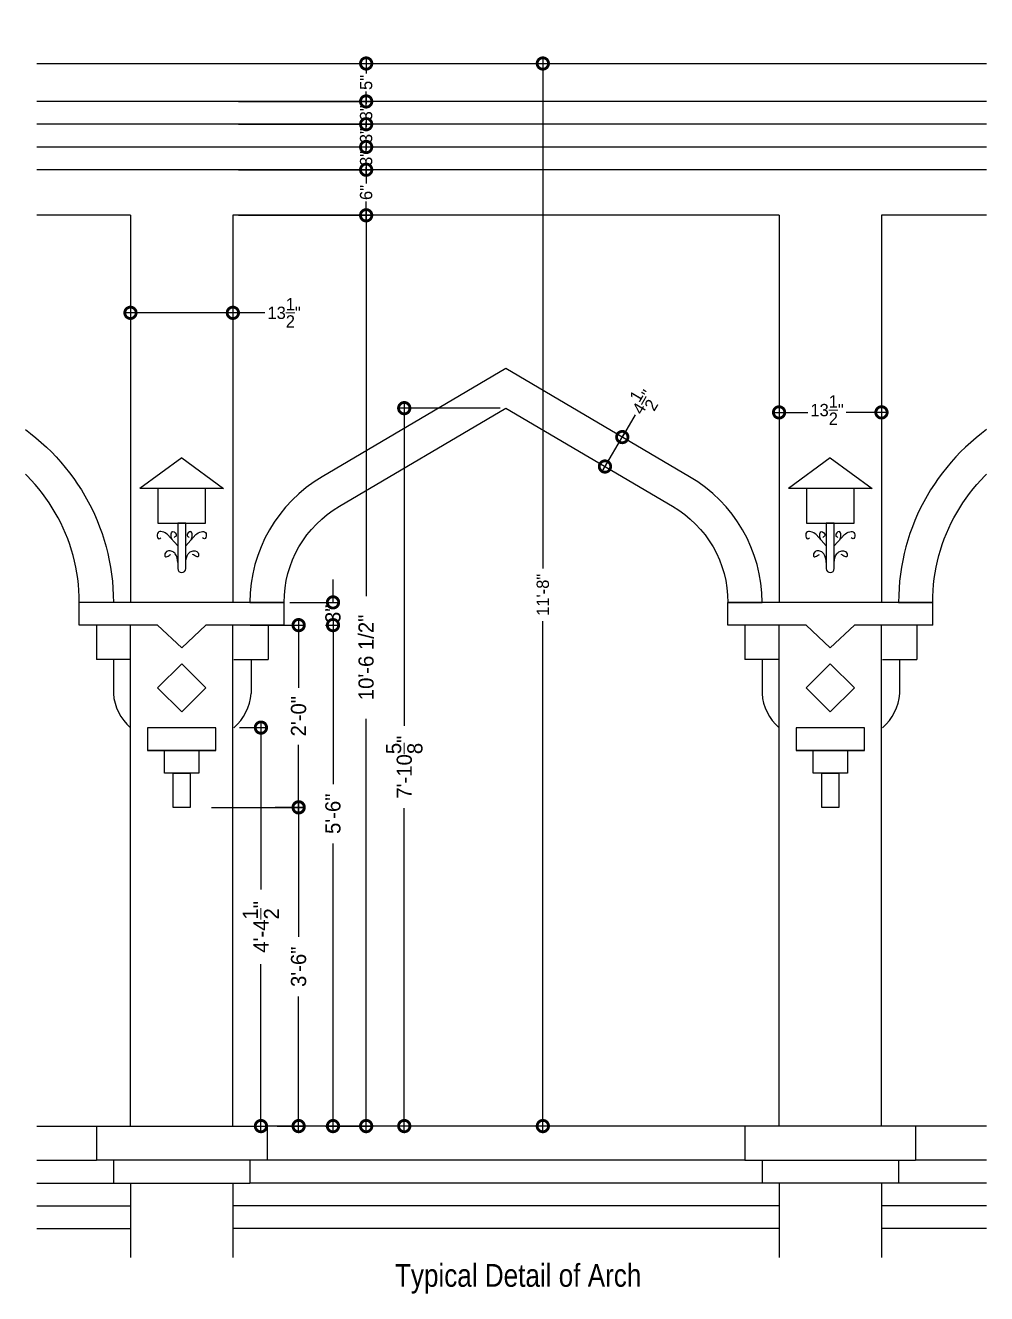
# Paper-space layout 'Layout3' of a CAD drawing. Header units: millimetres. Extents: x 394 to 1198, y 4 to 540.
# Drawn here: x 690.7 to 817.4, y 11.7 to 178.8 of the extents above; entities that cross this region are included whole.
import ezdxf
from ezdxf.xclip import XClip

# ---------------------------------------------------------------- set-up
doc = ezdxf.new("R2010")
doc.units = ezdxf.units.MM
doc.header["$XCLIPFRAME"] = 0
doc.layers.get('0').update_dxf_attribs({"color": 254})
doc.layers.add('Dim', color=7, linetype='Continuous', lineweight=9)
for name, color, linetype in [('ele', 43, 'Continuous'), ('ele1', 1, 'Continuous'), ('Pillar', 30, 'Continuous'), ('Text', 255, 'Continuous')]:
    doc.layers.add(name, color=color, linetype=linetype)
doc.styles.add('SWISS', font='swissc.ttf')
doc.dimstyles.new('¾ Scale', dxfattribs={"dimtxt": 1.625, "dimasz": 3, "dimexe": 0.75, "dimexo": 0.75, "dimgap": 0.09, "dimtad": 0, "dimdec": 3, "dimzin": 3, "dimdsep": 46, "dimlunit": 4, "dimtxsty": 'Standard', "dimblk": 'DOTSMALL', "dimcen": 0.09, "dimdle": 0.75, "dimadec": 0, "dimazin": 0, "dimtfac": 1, "dimtdec": 3, "dimtmove": 1, "dimatfit": 3, "dimfxl": 1, "dimtolj": 1, "dimtzin": 0, "dimarcsym": 0})

# ---------------------------------------------------------------- blocks, each defined once
blk = doc.blocks.new('Cangry')
at = {"color": 0, "linetype": 'ByBlock', "lineweight": -2, "ltscale": 3}
for p, q in [((13.5, 0), (-13.5, 0)), ((13.5, -3), (13.5, 0)), ((-13.5, -3), (-13.5, 0)), ((-3.18, -3), (-13.5, -3)), ((-11.25, -3), (-11.25, -7.5)), ((0, -6), (-3.18, -3)), ((3.18, -3), (0, -6)), ((13.5, -3), (3.18, -3)), ((11.39, -3), (11.39, -7.5)), ((-6.75, -7.5), (-11.25, -7.5)), ((-9, -7.5), (-9, -12)), ((6.89, -7.5), (11.39, -7.5)), ((9.14, -7.5), (9.14, -12))]:
    blk.add_line(p, q, dxfattribs=at)
blk.add_lwpolyline([(0, -8.07), (-3.18, -11.25), (0, -14.43), (3.18, -11.25)], close=True, dxfattribs=at)
for centre, start, end in [((-2.45, -11.54), 184.0381, 229.092), ((2.59, -11.54), 310.908, 355.9619)]:
    blk.add_arc(centre, 6.57, start, end, dxfattribs=at)
blk = doc.blocks.new('Lemp')
at = {"color": 0, "linetype": 'ByBlock', "lineweight": -2, "ltscale": 3}
for p, q in [((0, 15.11), (-5.52, 11.07)), ((0, 15.11), (5.52, 11.07)), ((5.52, 11.07), (-5.52, 11.07)), ((-3.16, 11.07), (-3.16, 6.49)), ((3.16, 6.49), (3.16, 11.07)), ((-3.16, 6.49), (3.16, 6.49)), ((0.53, 6.49), (-0.53, 6.49)), ((-0.53, 6.49), (-0.53, 0.53)), ((0.53, 0.53), (0.53, 6.49)), ((-1.85, 5), (-0.53, 3.51)), ((1.85, 5), (0.53, 3.51))]:
    blk.add_line(p, q, dxfattribs=at)
blk.add_arc((0, 0.53), 0.527, 180, 0, dxfattribs=at)
for points in [[(-1.85, 5), (-2.58, 5.37), (-3.12, 5.3), (-3.24, 4.96), (-3.02, 4.45), (-2.73, 4.59)], [(-1.24, 4.31), (-1.4, 4.93), (-1.17, 5.42), (-0.71, 4.88), (-0.97, 4.64)], [(1.24, 4.31), (1.4, 4.93), (1.17, 5.42), (0.71, 4.88), (0.97, 4.64)], [(1.85, 5), (2.58, 5.37), (3.12, 5.3), (3.24, 4.96), (3.02, 4.45), (2.73, 4.59)], [(-0.53, 1.34), (-0.84, 2.47), (-1.26, 2.79), (-2.15, 2.61), (-2.15, 2.08), (-1.67, 2.25), (-1.43, 2.39)], [(0.53, 1.34), (0.84, 2.47), (1.26, 2.79), (2.15, 2.61), (2.15, 2.08), (1.67, 2.25), (1.43, 2.39)]]:
    blk.add_spline(points, degree=3, dxfattribs=at)
blk = doc.blocks.new('Arch-9')
at = {"color": 0, "linetype": 'ByBlock', "lineweight": -2}
blk.add_lwpolyline([(99, 0, 0.267949), (84.94, 24.36), (47.25, 46.57), (9.53, 24.34, 0.267572), (-4.5, 0), (0, 0, -0.267949), (11.81, 20.46), (47.25, 41.34), (82.69, 20.46, -0.267949), (94.5, 0)], format="xyb", close=True, dxfattribs=at)
blk = doc.blocks.new('Gutka')
at = {"color": 0, "linetype": 'ByBlock', "lineweight": -2}
blk.add_line((4.5, 7.5), (-4.5, 7.5), dxfattribs=at)
for points in [[(4.5, 10.5), (-4.5, 10.5), (-4.5, 7.5), (4.5, 7.5)], [(-2.25, 7.5), (2.25, 7.5), (2.25, 4.5), (-2.25, 4.5)], [(-1.125, 4.5), (1.125, 4.5), (1.125, 0), (-1.125, 0)]]:
    blk.add_lwpolyline(points, close=True, dxfattribs=at)
blk = doc.blocks.new('_DotSmall')
at = {"layer": 'Text', "color": 0, "const_width": 0.5}
blk.add_lwpolyline([(-0.0625, 0, 1), (0.0625, 0, 1)], format="xyb", close=True, dxfattribs=at)
blk = doc.blocks.new('*D212')
at = {"layer": 'Defpoints', "color": 0, "transparency": 16777216}
for p in [(769.29, 124.6), (769.36, 124.56), (767, 120.73)]:
    blk.add_point(p, dxfattribs=at)
at = {"layer": 'Dim', "color": 0, "lineweight": -2, "transparency": 16777216}
for p, q in [((771.08, 127.47), (769.36, 124.56)), ((766.69, 120.04), (769.74, 125.21)), ((769.93, 124.22), (770.01, 124.18)), ((767.65, 120.35), (767.72, 120.3))]:
    blk.add_line(p, q, dxfattribs=at)
at = {"layer": 'Dim', "color": 0, "lineweight": -2, "transparency": 16777216, "xscale": 3, "yscale": 3, "zscale": 3}
for p, rotation in [((769.36, 124.56), 59.48845772544632), ((767.08, 120.68), 239.4884577254463)]:
    blk.add_blockref('_DotSmall', p, dxfattribs=dict(at, rotation=rotation))
at = {"layer": 'Dim', "color": 0, "transparency": 16777216, "insert": (772.08, 129.18), "char_height": 1.625, "attachment_point": 5, "rotation": 59.4885}
blk.add_mtext('\\A1;4{\\H1x;\\S1/2;}"', dxfattribs=at)
blk = doc.blocks.new('*D213')
at = {"layer": 'Defpoints', "color": 0, "transparency": 16777216}
for p in [(704.53, 143.21), (718.03, 143.46), (704.53, 140.93)]:
    blk.add_point(p, dxfattribs=at)
at = {"layer": 'Dim', "color": 0, "lineweight": -2, "transparency": 16777216}
for p, q in [((704.53, 142.46), (704.53, 140.18)), ((718.03, 142.71), (718.03, 140.18)), ((718.78, 140.93), (703.78, 140.93)), ((722.26, 140.93), (718.03, 140.93))]:
    blk.add_line(p, q, dxfattribs=at)
at = {"layer": 'Dim', "color": 0, "lineweight": -2, "transparency": 16777216, "xscale": 3, "yscale": 3, "zscale": 3, "rotation": 180}
blk.add_blockref('_DotSmall', (704.53, 140.93), dxfattribs=at)
at = {"layer": 'Dim', "color": 0, "lineweight": -2, "transparency": 16777216, "xscale": 3, "yscale": 3, "zscale": 3}
blk.add_blockref('_DotSmall', (718.03, 140.93), dxfattribs=at)
at = {"layer": 'Dim', "color": 0, "transparency": 16777216, "insert": (724.79, 140.93), "char_height": 1.625, "attachment_point": 5}
blk.add_mtext('\\A1;13{\\H1x;\\S1/2;}"', dxfattribs=at)
blk = doc.blocks.new('*D214')
at = {"layer": 'Defpoints', "color": 0, "transparency": 16777216}
for p in [(790.03, 130.33), (803.53, 130.08), (803.53, 127.81)]:
    blk.add_point(p, dxfattribs=at)
at = {"layer": 'Dim', "color": 0, "lineweight": -2, "transparency": 16777216}
for p, q in [((790.03, 129.58), (790.03, 127.06)), ((803.53, 129.33), (803.53, 127.06)), ((789.28, 127.81), (793.83, 127.81)), ((804.28, 127.81), (798.89, 127.81))]:
    blk.add_line(p, q, dxfattribs=at)
at = {"layer": 'Dim', "color": 0, "lineweight": -2, "transparency": 16777216, "xscale": 3, "yscale": 3, "zscale": 3, "rotation": 180}
blk.add_blockref('_DotSmall', (790.03, 127.81), dxfattribs=at)
at = {"layer": 'Dim', "color": 0, "lineweight": -2, "transparency": 16777216, "xscale": 3, "yscale": 3, "zscale": 3}
blk.add_blockref('_DotSmall', (803.53, 127.81), dxfattribs=at)
at = {"layer": 'Dim', "color": 0, "transparency": 16777216, "insert": (796.36, 128.12), "char_height": 1.625, "attachment_point": 5}
blk.add_mtext('\\A1;13{\\H1x;\\S1/2;}"', dxfattribs=at)
blk = doc.blocks.new('*D215')
at = {"layer": 'Defpoints', "color": 0, "transparency": 16777216}
for p in [(729.51, 99.78), (729.51, 33.78), (731.23, 33.78)]:
    blk.add_point(p, dxfattribs=at)
at = {"layer": 'Dim', "color": 0, "lineweight": -2, "transparency": 16777216}
for p, q in [((731.23, 100.53), (731.23, 78.85)), ((730.26, 99.78), (731.98, 99.78)), ((731.23, 33.03), (731.23, 71.01)), ((730.26, 33.78), (731.98, 33.78))]:
    blk.add_line(p, q, dxfattribs=at)
at = {"layer": 'Dim', "color": 0, "lineweight": -2, "transparency": 16777216, "xscale": 3, "yscale": 3, "zscale": 3}
for p, rotation in [((731.23, 99.78), 90), ((731.23, 33.78), 270)]:
    blk.add_blockref('_DotSmall', p, dxfattribs=dict(at, rotation=rotation))
at = {"layer": 'Dim', "color": 0, "transparency": 16777216, "insert": (731.23, 74.93), "char_height": 2, "attachment_point": 5, "rotation": 90}
blk.add_mtext('\\A1;5\'-6"', dxfattribs=at)
blk = doc.blocks.new('*D216')
at = {"layer": 'Defpoints', "color": 0, "transparency": 16777216}
for p in [(719.55, 99.78), (726.7, 99.78), (722.85, 75.78)]:
    blk.add_point(p, dxfattribs=at)
at = {"layer": 'Dim', "color": 0, "lineweight": -2, "transparency": 16777216}
for p, q in [((726.7, 100.53), (726.7, 91.54)), ((720.3, 99.78), (727.45, 99.78)), ((726.7, 75.03), (726.7, 84.02)), ((723.6, 75.78), (727.45, 75.78))]:
    blk.add_line(p, q, dxfattribs=at)
at = {"layer": 'Dim', "color": 0, "lineweight": -2, "transparency": 16777216, "xscale": 3, "yscale": 3, "zscale": 3}
for p, rotation in [((726.7, 99.78), 90), ((726.7, 75.78), 270)]:
    blk.add_blockref('_DotSmall', p, dxfattribs=dict(at, rotation=rotation))
at = {"layer": 'Dim', "color": 0, "transparency": 16777216, "insert": (726.7, 87.78), "char_height": 2, "attachment_point": 5, "rotation": 90}
blk.add_mtext('\\A1;2\'-0"', dxfattribs=at)
blk = doc.blocks.new('*D217')
at = {"layer": 'Defpoints', "color": 0, "transparency": 16777216}
for p in [(714.46, 75.77), (723.12, 33.78), (726.7, 33.78)]:
    blk.add_point(p, dxfattribs=at)
at = {"layer": 'Dim', "color": 0, "lineweight": -2, "transparency": 16777216}
for p, q in [((715.21, 75.77), (727.45, 75.77)), ((726.7, 76.52), (726.7, 58.7)), ((726.7, 33.03), (726.7, 50.85)), ((723.87, 33.78), (727.45, 33.78))]:
    blk.add_line(p, q, dxfattribs=at)
at = {"layer": 'Dim', "color": 0, "lineweight": -2, "transparency": 16777216, "xscale": 3, "yscale": 3, "zscale": 3}
for p, rotation in [((726.7, 75.77), 90), ((726.7, 33.78), 270)]:
    blk.add_blockref('_DotSmall', p, dxfattribs=dict(at, rotation=rotation))
at = {"layer": 'Dim', "color": 0, "transparency": 16777216, "insert": (726.7, 54.77), "char_height": 2, "attachment_point": 5, "rotation": 90}
blk.add_mtext('\\A1;3\'-6"', dxfattribs=at)
blk = doc.blocks.new('*D218')
at = {"layer": 'Defpoints', "color": 0, "transparency": 16777216}
for p in [(724.78, 102.78), (731.23, 102.78), (729.51, 99.78)]:
    blk.add_point(p, dxfattribs=at)
at = {"layer": 'Dim', "color": 0, "lineweight": -2, "transparency": 16777216}
for p, q in [((731.23, 102.78), (731.23, 105.78)), ((725.53, 102.78), (731.98, 102.78)), ((731.23, 102.78), (731.23, 102.7)), ((730.26, 99.78), (731.98, 99.78)), ((731.23, 99.78), (731.23, 99.85)), ((731.23, 99.78), (731.23, 96.78))]:
    blk.add_line(p, q, dxfattribs=at)
at = {"layer": 'Dim', "color": 0, "lineweight": -2, "transparency": 16777216, "xscale": 3, "yscale": 3, "zscale": 3}
for p, rotation in [((731.23, 102.78), 270), ((731.23, 99.78), 90)]:
    blk.add_blockref('_DotSmall', p, dxfattribs=dict(at, rotation=rotation))
at = {"layer": 'Dim', "color": 0, "transparency": 16777216, "insert": (731.23, 101.28), "char_height": 2, "attachment_point": 5, "rotation": 90}
blk.add_mtext('\\A1;3"', dxfattribs=at)
blk = doc.blocks.new('*D219')
at = {"layer": 'Defpoints', "color": 0, "transparency": 16777216}
for p in [(718.17, 86.28), (718.03, 33.78), (721.73, 33.78)]:
    blk.add_point(p, dxfattribs=at)
at = {"layer": 'Dim', "color": 0, "lineweight": -2, "transparency": 16777216}
for p, q in [((721.73, 87.03), (721.73, 64.95)), ((718.92, 86.28), (722.48, 86.28)), ((721.73, 33.03), (721.73, 55.1)), ((718.78, 33.78), (722.48, 33.78))]:
    blk.add_line(p, q, dxfattribs=at)
at = {"layer": 'Dim', "color": 0, "lineweight": -2, "transparency": 16777216, "xscale": 3, "yscale": 3, "zscale": 3}
for p, rotation in [((721.73, 86.28), 90), ((721.73, 33.78), 270)]:
    blk.add_blockref('_DotSmall', p, dxfattribs=dict(at, rotation=rotation))
at = {"layer": 'Dim', "color": 0, "transparency": 16777216, "insert": (721.73, 60.03), "char_height": 2, "attachment_point": 5, "rotation": 90}
blk.add_mtext('\\A1;4\'-4{\\H1x;\\S1/2;}"', dxfattribs=at)
blk = doc.blocks.new('*D220')
at = {"layer": 'Defpoints', "color": 0, "transparency": 16777216}
for p in [(718.03, 153.78), (735.6, 153.78), (730.26, 33.78)]:
    blk.add_point(p, dxfattribs=at)
at = {"layer": 'Dim', "color": 0, "lineweight": -2, "transparency": 16777216}
for p, q in [((718.78, 153.78), (736.35, 153.78)), ((735.6, 154.53), (735.6, 103.62)), ((735.6, 33.03), (735.6, 87.44)), ((731.01, 33.78), (736.35, 33.78))]:
    blk.add_line(p, q, dxfattribs=at)
at = {"layer": 'Dim', "color": 0, "lineweight": -2, "transparency": 16777216, "xscale": 3, "yscale": 3, "zscale": 3}
for p, rotation in [((735.6, 153.78), 90), ((735.6, 33.78), 270)]:
    blk.add_blockref('_DotSmall', p, dxfattribs=dict(at, rotation=rotation))
at = {"layer": 'Dim', "color": 0, "transparency": 16777216, "insert": (735.6, 95.53), "char_height": 2, "attachment_point": 5, "rotation": 90}
blk.add_mtext('\\A1;10\'-6 1/2"', dxfattribs=at)
blk = doc.blocks.new('*D221')
at = {"layer": 'Defpoints', "color": 0, "transparency": 16777216}
for p in [(754.03, 128.37), (740.62, 33.78), (754.03, 33.78)]:
    blk.add_point(p, dxfattribs=at)
at = {"layer": 'Dim', "color": 0, "lineweight": -2, "transparency": 16777216}
for p, q in [((740.62, 129.12), (740.62, 86.5)), ((753.28, 128.37), (739.87, 128.37)), ((740.62, 33.03), (740.62, 75.65)), ((753.28, 33.78), (739.87, 33.78))]:
    blk.add_line(p, q, dxfattribs=at)
at = {"layer": 'Dim', "color": 0, "lineweight": -2, "transparency": 16777216, "xscale": 3, "yscale": 3, "zscale": 3}
for p, rotation in [((740.62, 128.37), 90), ((740.62, 33.78), 270)]:
    blk.add_blockref('_DotSmall', p, dxfattribs=dict(at, rotation=rotation))
at = {"layer": 'Dim', "color": 0, "transparency": 16777216, "insert": (740.62, 81.07), "char_height": 2, "attachment_point": 5, "rotation": 90}
blk.add_mtext('\\A1;7\'-10{\\H1x;\\S5/8;}"', dxfattribs=at)
blk = doc.blocks.new('Arch-6')
at = {"color": 0, "linetype": 'ByBlock', "lineweight": -2}
blk.add_lwpolyline([(63, 0, 0.267949), (53.44, 16.56), (29.25, 30.82), (5.03, 16.54, 0.267394), (-4.5, 0), (0, 0, -0.267949), (7.31, 12.67), (29.25, 25.59), (51.19, 12.67, -0.267949), (58.5, 0)], format="xyb", close=True, dxfattribs=at)
blk = doc.blocks.new('*D231')
at = {"layer": 'Defpoints', "color": 0, "transparency": 16777216}
for p in [(758.73, 173.78), (758.89, 173.78), (758.73, 33.78)]:
    blk.add_point(p, dxfattribs=at)
at = {"layer": 'Dim', "color": 0, "lineweight": -2, "transparency": 16777216}
for p, q in [((758.89, 174.53), (758.89, 107.25)), ((759.48, 173.78), (759.64, 173.78)), ((758.89, 33.03), (758.89, 100.3)), ((759.48, 33.78), (759.64, 33.78))]:
    blk.add_line(p, q, dxfattribs=at)
at = {"layer": 'Dim', "color": 0, "lineweight": -2, "transparency": 16777216, "xscale": 3, "yscale": 3, "zscale": 3}
for p, rotation in [((758.89, 173.78), 90), ((758.89, 33.78), 270)]:
    blk.add_blockref('_DotSmall', p, dxfattribs=dict(at, rotation=rotation))
at = {"layer": 'Dim', "color": 0, "transparency": 16777216, "insert": (758.89, 103.78), "char_height": 1.625, "attachment_point": 5, "rotation": 90}
blk.add_mtext('\\A1;11\'-8"', dxfattribs=at)
blk = doc.blocks.new('*D245')
at = {"layer": 'Defpoints', "color": 0, "transparency": 16777216}
for p in [(718.03, 159.78), (735.6, 159.78), (718.03, 153.78)]:
    blk.add_point(p, dxfattribs=at)
at = {"layer": 'Dim', "color": 0, "lineweight": -2, "transparency": 16777216}
for p, q in [((735.6, 160.53), (735.6, 157.95)), ((718.78, 159.78), (736.35, 159.78)), ((735.6, 153.03), (735.6, 155.6)), ((718.78, 153.78), (736.35, 153.78))]:
    blk.add_line(p, q, dxfattribs=at)
at = {"layer": 'Dim', "color": 0, "lineweight": -2, "transparency": 16777216, "xscale": 3, "yscale": 3, "zscale": 3}
for p, rotation in [((735.6, 159.78), 90), ((735.6, 153.78), 270)]:
    blk.add_blockref('_DotSmall', p, dxfattribs=dict(at, rotation=rotation))
at = {"layer": 'Dim', "color": 0, "transparency": 16777216, "insert": (735.6, 156.78), "char_height": 1.625, "attachment_point": 5, "rotation": 90}
blk.add_mtext('\\A1;6"', dxfattribs=at)
blk = doc.blocks.new('*D246')
at = {"layer": 'Defpoints', "color": 0, "transparency": 16777216}
for p in [(718.03, 162.78), (735.6, 162.78), (718.03, 159.78)]:
    blk.add_point(p, dxfattribs=at)
at = {"layer": 'Dim', "color": 0, "lineweight": -2, "transparency": 16777216}
for p, q in [((718.78, 162.78), (736.35, 162.78)), ((735.6, 163.53), (735.6, 162.45)), ((718.78, 159.78), (736.35, 159.78)), ((735.6, 159.03), (735.6, 160.1))]:
    blk.add_line(p, q, dxfattribs=at)
at = {"layer": 'Dim', "color": 0, "lineweight": -2, "transparency": 16777216, "xscale": 3, "yscale": 3, "zscale": 3}
for p, rotation in [((735.6, 162.78), 90), ((735.6, 159.78), 270)]:
    blk.add_blockref('_DotSmall', p, dxfattribs=dict(at, rotation=rotation))
at = {"layer": 'Dim', "color": 0, "transparency": 16777216, "insert": (735.6, 161.28), "char_height": 1.625, "attachment_point": 5, "rotation": 90}
blk.add_mtext('\\A1;3"', dxfattribs=at)
blk = doc.blocks.new('*D247')
at = {"layer": 'Defpoints', "color": 0, "transparency": 16777216}
for p in [(718.03, 165.78), (735.6, 165.78), (718.03, 162.78)]:
    blk.add_point(p, dxfattribs=at)
at = {"layer": 'Dim', "color": 0, "lineweight": -2, "transparency": 16777216}
for p, q in [((718.78, 165.78), (736.35, 165.78)), ((735.6, 166.53), (735.6, 165.45)), ((718.78, 162.78), (736.35, 162.78)), ((735.6, 162.03), (735.6, 163.1))]:
    blk.add_line(p, q, dxfattribs=at)
at = {"layer": 'Dim', "color": 0, "lineweight": -2, "transparency": 16777216, "xscale": 3, "yscale": 3, "zscale": 3}
for p, rotation in [((735.6, 165.78), 90), ((735.6, 162.78), 270)]:
    blk.add_blockref('_DotSmall', p, dxfattribs=dict(at, rotation=rotation))
at = {"layer": 'Dim', "color": 0, "transparency": 16777216, "insert": (735.6, 164.28), "char_height": 1.625, "attachment_point": 5, "rotation": 90}
blk.add_mtext('\\A1;3"', dxfattribs=at)
blk = doc.blocks.new('*D248')
at = {"layer": 'Defpoints', "color": 0, "transparency": 16777216}
for p in [(718.03, 168.78), (735.6, 168.78), (718.03, 165.78)]:
    blk.add_point(p, dxfattribs=at)
at = {"layer": 'Dim', "color": 0, "lineweight": -2, "transparency": 16777216}
for p, q in [((718.78, 168.78), (736.35, 168.78)), ((735.6, 169.53), (735.6, 168.45)), ((718.78, 165.78), (736.35, 165.78)), ((735.6, 165.03), (735.6, 166.1))]:
    blk.add_line(p, q, dxfattribs=at)
at = {"layer": 'Dim', "color": 0, "lineweight": -2, "transparency": 16777216, "xscale": 3, "yscale": 3, "zscale": 3}
for p, rotation in [((735.6, 168.78), 90), ((735.6, 165.78), 270)]:
    blk.add_blockref('_DotSmall', p, dxfattribs=dict(at, rotation=rotation))
at = {"layer": 'Dim', "color": 0, "transparency": 16777216, "insert": (735.6, 167.28), "char_height": 1.625, "attachment_point": 5, "rotation": 90}
blk.add_mtext('\\A1;3"', dxfattribs=at)
blk = doc.blocks.new('*D249')
at = {"layer": 'Defpoints', "color": 0, "transparency": 16777216}
for p in [(718.03, 173.78), (735.6, 173.78), (718.03, 168.78)]:
    blk.add_point(p, dxfattribs=at)
at = {"layer": 'Dim', "color": 0, "lineweight": -2, "transparency": 16777216}
for p, q in [((735.6, 174.53), (735.6, 172.45)), ((718.78, 173.78), (736.35, 173.78)), ((718.78, 168.78), (736.35, 168.78)), ((735.6, 168.03), (735.6, 170.1))]:
    blk.add_line(p, q, dxfattribs=at)
at = {"layer": 'Dim', "color": 0, "lineweight": -2, "transparency": 16777216, "xscale": 3, "yscale": 3, "zscale": 3}
for p, rotation in [((735.6, 173.78), 90), ((735.6, 168.78), 270)]:
    blk.add_blockref('_DotSmall', p, dxfattribs=dict(at, rotation=rotation))
at = {"layer": 'Dim', "color": 0, "transparency": 16777216, "insert": (735.6, 171.28), "char_height": 1.625, "attachment_point": 5, "rotation": 90}
blk.add_mtext('\\A1;5"', dxfattribs=at)

psp = doc.layouts.new('Layout3')

# ---------------------------------------------------------------- linework, layer by layer
at = {"layer": 'ele', "linetype": 'ByBlock', "lineweight": -2}
for p, q in [((692.1845, 173.7753), (817.3917, 173.7753)), ((817.3917, 168.7753), (692.1845, 168.7753)), ((817.3917, 165.7753), (692.1845, 165.7753)), ((817.3917, 162.7753), (692.1845, 162.7753)), ((817.3917, 159.7753), (692.1845, 159.7753)), ((692.1845, 33.7753), (700.0337, 33.7753)), ((785.5337, 33.7753), (722.5337, 33.7753)), ((817.3917, 33.7753), (808.0337, 33.7753)), ((692.1845, 29.2753), (700.0337, 29.2753)), ((785.5337, 29.2753), (722.5337, 29.2753)), ((817.3917, 29.2753), (808.0337, 29.2753)), ((692.1845, 26.2753), (702.2837, 26.2753)), ((787.7837, 26.2753), (720.2837, 26.2753)), ((817.3917, 26.2753), (805.7837, 26.2753)), ((692.1845, 23.2753), (704.5337, 23.2753)), ((790.0337, 23.2753), (718.0337, 23.2753)), ((817.3917, 23.2753), (803.5337, 23.2753)), ((692.1845, 20.2753), (704.5337, 20.2753)), ((790.0337, 20.2753), (718.0337, 20.2753)), ((817.3917, 20.2753), (803.5337, 20.2753))]:
    psp.add_line(p, q, dxfattribs=at)
at = {"layer": 'ele1'}
for p, q in [((700.0337, 33.7753), (700.0337, 29.2753)), ((700.0337, 33.7753), (722.5337, 33.7753)), ((722.5337, 33.7753), (722.5337, 29.2753)), ((785.5337, 33.7753), (785.5337, 29.2753)), ((808.0337, 33.7753), (785.5337, 33.7753)), ((808.0337, 33.7753), (808.0337, 29.2753)), ((722.5337, 29.2753), (700.0337, 29.2753)), ((702.2837, 29.2753), (702.2837, 26.2753)), ((720.2837, 29.2753), (720.2837, 26.2753)), ((785.5337, 29.2753), (808.0337, 29.2753)), ((787.7837, 29.2753), (787.7837, 26.2753)), ((805.7837, 29.2753), (805.7837, 26.2753)), ((702.2837, 26.2753), (720.2837, 26.2753)), ((805.7837, 26.2753), (787.7837, 26.2753))]:
    psp.add_line(p, q, dxfattribs=at)
at = {"layer": 'Pillar'}
for p, q in [((704.5337, 153.7753), (692.1845, 153.7753)), ((704.5337, 153.7753), (704.5337, 102.7753)), ((718.0337, 153.7753), (718.0337, 102.7753)), ((790.0337, 153.7753), (718.0337, 153.7753)), ((790.0337, 153.7753), (790.0337, 102.7753)), ((803.5337, 153.7753), (803.5337, 102.7753)), ((817.3917, 153.7753), (803.5337, 153.7753)), ((704.5337, 33.7753), (704.5337, 99.7753)), ((718.0337, 33.7753), (718.0337, 99.7753)), ((790.0337, 33.7753), (790.0337, 99.7753)), ((803.5337, 33.7753), (803.5337, 99.7753)), ((704.5337, 26.2753), (704.5337, 16.4481)), ((718.0337, 26.2753), (718.0337, 16.4481)), ((790.0337, 26.2753), (790.0337, 16.4481)), ((803.5337, 26.2753), (803.5337, 16.4481))]:
    psp.add_line(p, q, dxfattribs=at)

# ---------------------------------------------------------------- block references
at = {"layer": 'ele'}
ref = psp.add_blockref('Lemp', (711.2837, 106.7049), dxfattribs=dict(at, row_count=2, column_count=2, row_spacing=140, column_spacing=85.5))
XClip(ref).set_block_clipping_path([(-19.0991225353, -91.2567702924), (106.1080039964, 74.7986793239)])
ref = psp.add_blockref('Cangry', (711.2837, 102.7753), dxfattribs=dict(at, row_count=2, column_count=2, row_spacing=140, column_spacing=85.5))
XClip(ref).set_block_clipping_path([(-19.0991225353, -87.3271540651), (106.1080039964, 78.7282955511)])
at = {"layer": 'ele1'}
ref = psp.add_blockref('Arch-9', (697.7842, 102.7753), dxfattribs=dict(at, xscale=-1, row_count=2, column_count=1, row_spacing=140, column_spacing=0))
XClip(ref).set_block_clipping_path([(-118.0985831644, -87.3271540651), (7.1085433672, 78.7282955511)])
ref = psp.add_blockref('Arch-9', (810.2831, 102.7753), dxfattribs=dict(at, row_count=2, column_count=1, row_spacing=140, column_spacing=0))
XClip(ref).set_block_clipping_path([(-118.0985831644, -87.3271540651), (7.1085433672, 78.7282955511)])
ref = psp.add_blockref('Gutka', (711.2837, 75.7729), dxfattribs=dict(at, row_count=2, column_count=2, row_spacing=140, column_spacing=85.5))
XClip(ref).set_block_clipping_path([(-19.0991225353, -60.324789777), (106.1080039964, 105.7306598392)])
psp.add_blockref('Arch-6', (724.7831, 102.7753), dxfattribs=at)

# ---------------------------------------------------------------- texts
at = {"layer": 'Dim', "style": 'SWISS'}
psp.add_text('Typical Detail of Arch ', height=3, dxfattribs=at).set_placement((739.4014, 12.6106))

# ---------------------------------------------------------------- dimensions: what is measured, and where the dimension line sits
at = {"layer": 'Dim'}
for base, p1, p2, picture, middle in [((735.602, 173.7753), (718.0337, 168.7753), (718.0337, 173.7753), '*D249', (735.602, 171.2753)), ((758.8927, 173.7753), (758.7319, 33.7753), (758.7319, 173.7753), '*D231', (758.8927, 103.7753)), ((735.602, 168.7753), (718.0337, 165.7753), (718.0337, 168.7753), '*D248', (735.602, 167.2753)), ((735.602, 165.7753), (718.0337, 162.7753), (718.0337, 165.7753), '*D247', (735.602, 164.2753)), ((735.602, 162.7753), (718.0337, 159.7753), (718.0337, 162.7753), '*D246', (735.602, 161.2753)), ((735.602, 159.7753), (718.0337, 153.7753), (718.0337, 159.7753), '*D245', (735.602, 156.7753))]:
    dim = psp.add_linear_dim(base=base, p1=p1, p2=p2, angle=90, dimstyle='¾ Scale', dxfattribs=at)
    dim.commit()
    dim.dimension.update_dxf_attribs({"geometry": picture, "text_midpoint": middle})
dim = psp.add_linear_dim(base=(735.602, 153.7753), p1=(730.2567, 33.7753), p2=(718.0337, 153.7753), angle=90, text='10\'-6 1/2"', dimstyle='¾ Scale', override={"dimtxt": 2}, dxfattribs=at)
dim.commit()
dim.dimension.update_dxf_attribs({"geometry": '*D220', "text_midpoint": (735.602, 95.5253), "dimtype": 160})
for base, p1, p2, angle, override, picture, middle in [((704.5337, 140.9335), (718.0337, 143.4595), (704.5337, 143.2087), 180, {"dimlunit": 5, "dimpost": '"'}, '*D213', (724.7872, 140.9335)), ((731.2267, 33.7753), (729.5067, 99.7753), (729.5067, 33.7753), 90, {"dimtxt": 2}, '*D215', (731.2267, 74.9297))]:
    dim = psp.add_linear_dim(base=base, p1=p1, p2=p2, angle=angle, dimstyle='¾ Scale', override=override, dxfattribs=at)
    dim.commit()
    dim.dimension.update_dxf_attribs({"geometry": picture, "text_midpoint": middle, "dimtype": 160})
dim = psp.add_linear_dim(base=(769.3598, 124.5609), p1=(767.0008, 120.7278), p2=(769.2855, 124.6047), angle=59.488458, dimstyle='¾ Scale', dxfattribs=at)
dim.commit()
dim.dimension.update_dxf_attribs({"geometry": '*D212', "text_midpoint": (772.351, 129.0245), "dimtype": 161})
for base, p1, p2, picture, middle in [((740.6189, 33.7753), (754.0337, 128.3695), (754.0337, 33.7753), '*D221', (740.6189, 81.0724)), ((731.2267, 102.7753), (729.5067, 99.7753), (724.7831, 102.7753), '*D218', (731.2267, 101.2753)), ((726.6991, 99.7753), (722.8453, 75.7825), (719.5486, 99.7753), '*D216', (726.6991, 87.7789)), ((721.7253, 33.7753), (718.1742, 86.2753), (718.0337, 33.7753), '*D219', (721.7253, 60.0253)), ((726.6991, 33.7753), (714.4647, 75.7729), (723.1166, 33.7753), '*D217', (726.6991, 54.7741))]:
    dim = psp.add_linear_dim(base=base, p1=p1, p2=p2, angle=90, dimstyle='¾ Scale', override={"dimtxt": 2}, dxfattribs=at)
    dim.commit()
    dim.dimension.update_dxf_attribs({"geometry": picture, "text_midpoint": middle})
dim = psp.add_linear_dim(base=(803.5337, 127.8059), p1=(790.0337, 130.3318), p2=(803.5337, 130.0811), dimstyle='¾ Scale', override={"dimlunit": 5, "dimpost": '"'}, dxfattribs=at)
dim.commit()
dim.dimension.update_dxf_attribs({"geometry": '*D214', "text_midpoint": (796.3615, 128.1173), "dimtype": 160})

doc.saveas('drawing.dxf')
